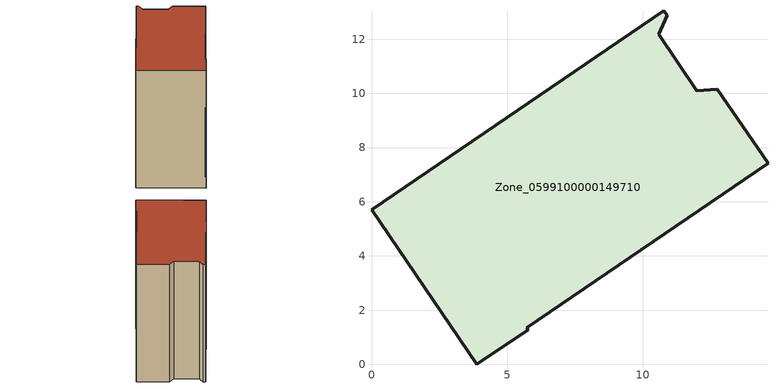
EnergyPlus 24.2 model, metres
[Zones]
Zone_0599100000149710
 floor ground (C_G): 3.89,0 0,5.71 10.79,13.05 10.91,12.88 10.59,12.19 12,10.1 12.75,10.16 14.63,7.42 5.73,1.36 5.78,1.28 z0
 wall outside (C_F): 12,10.1 10.59,12.19 10.91,12.88 10.79,13.05 0,5.71 3.89,0 5.78,1.28 5.73,1.36 14.63,7.42 12.75,10.16 12,10.1 z0:13.18
 roof outside (C_R): 0,5.71 3.89,0 5.78,1.28 5.73,1.36 14.63,7.42 12.75,10.16 12,10.1 10.59,12.19 10.91,12.88 10.79,13.05 z13.18
[BUILDING]
Pand.0599100000149710: North Axis=0; Terrain=City; Loads Convergence Tolerance Value=0.04; Temperature Convergence Tolerance Value=0.4; Solar Distribution=FullExterior; Maximum Number of Warmup Days=25; Minimum Number of Warmup Days=1
[Site:Location]
Rotterdam.The.Hague.AP_ZH_NLD Design_Conditions: Latitude=51.96; Longitude=4.45; Time Zone=1; Elevation=-4.5
[SITE:GROUNDTEMPERATURE:BUILDINGSURFACE]
18, 18, 18, 18, 18, 18, 18, 18, 18, 18, 18, 18
[MATERIAL] Thermal Absorptance=0.9; Solar Absorptance=0.7; Visible Absorptance=0.7
Name | Roughness | Thickness | Conductivity | Density | Specific Heat
G.TI.1946 | MediumSmooth | 0.15 | 1 | 540 | 1210
F.TI.1946 | Rough | 0.3 | 0.857143 | 1920 | 840
R.TI.1946 | MediumRough | 0.2 | 0.1 | 1500 | 1000
[CONSTRUCTION]
C_G: G.TI.1946
C_F: F.TI.1946
C_R: R.TI.1946
[ZONE]
Zone_0599100000149710: Type=1; Multiplier=1; Ceiling Height=Autocalculate; Volume=Autocalculate; Floor Area=autocalculate; Part of Total Floor Area=Yes
[ZONEINFILTRATION:DESIGNFLOWRATE]
Infil_Zone_0599100000149710: Zone or ZoneList or Space or SpaceList=Zone_0599100000149710; Schedule=AlwaysOn; Design Flow Rate Calculation Method=Flow/Area; Flow Rate per Floor Area=0.003; Constant Term Coefficient=1; Temperature Term Coefficient=0; Velocity Term Coefficient=0; Velocity Squared Term Coefficient=0
[HVACTEMPLATE:ZONE:IDEALLOADSAIRSYSTEM]
Zone_0599100000149710: Maximum Heating Supply Air Temperature=50; Minimum Cooling Supply Air Temperature=13; Maximum Heating Supply Air Humidity Ratio=0.0156; Minimum Cooling Supply Air Humidity Ratio=0.0077; Heating Limit=NoLimit; Cooling Limit=NoLimit; Dehumidification Control Type=ConstantSensibleHeatRatio; Cooling Sensible Heat Ratio=0.7; Dehumidification Setpoint=60; Humidification Control Type=None; Humidification Setpoint=30; Outdoor Air Method=None; Outdoor Air Flow Rate per Person=0.00944; Outdoor Air Flow Rate per Zone Floor Area=0; Outdoor Air Flow Rate per Zone=0; Demand Controlled Ventilation Type=None; Outdoor Air Economizer Type=NoEconomizer; Heat Recovery Type=None; Sensible Heat Recovery Effectiveness=0.7; Latent Heat Recovery Effectiveness=0.65
[ZONECONTROL:THERMOSTAT]
ThermostatControl_Zone_0599100000149710: Zone or ZoneList=Zone_0599100000149710; Control Type Schedule=DualSetpointControlType; Control 1=Thermostat_Zone_0599100000149710; Temperature Difference Between Cutout And Setpoint=0
[THERMOSTATSETPOINT:DUALSETPOINT]
Thermostat_Zone_0599100000149710: Heating Setpoint Temperature Schedule=HeatingSetpoint_Zone_0599100000149710; Cooling Setpoint Temperature Schedule=CoolingSetpoint_Zone_0599100000149710
[SCHEDULE:COMPACT]
HeatingSetpoint_Zone_0599100000149710: Through: 12/31, For: AllDays, Until: 24:00, 21
CoolingSetpoint_Zone_0599100000149710: Through: 12/31, For: AllDays, Until: 24:00, 24
DualSetpointControlType: Through: 12/31, For: AllDays, Until: 24:00, 4
AlwaysOn: Through: 12/31, For: AllDays, Until: 24:00, 1
